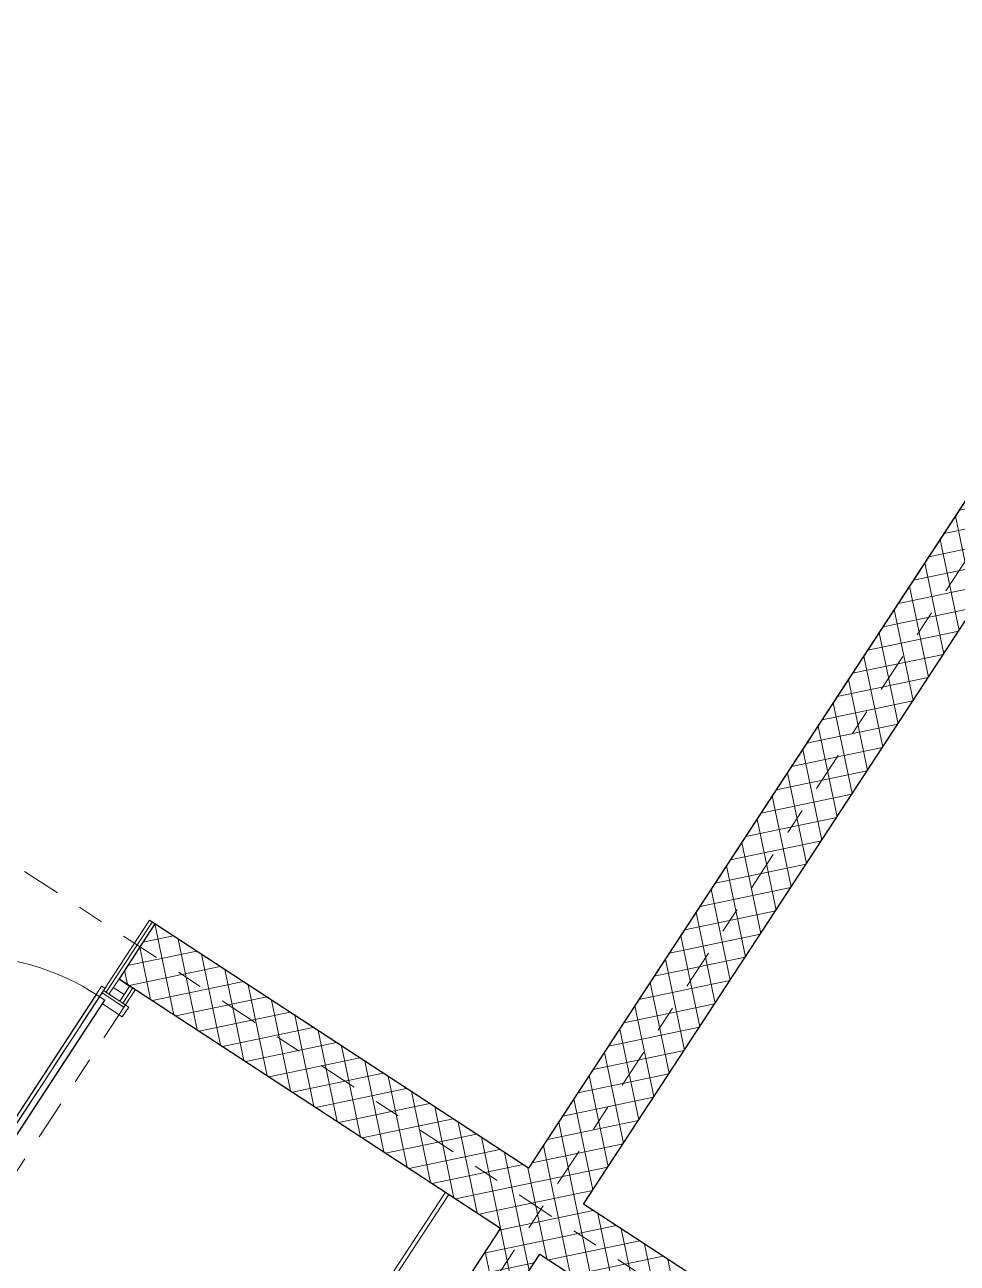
# Model space of a CAD drawing. Header units: metres. Extents: x 2696278.3 to 2696314, y 1245153.2 to 1245192.4.
# Drawn here: x 2696299.127 to 2696302.676, y 1245180.165 to 1245184.881 of the extents above; entities that cross this region are included whole.
import ezdxf

# ---------------------------------------------------------------- set-up
doc = ezdxf.new("R2010")
doc.units = ezdxf.units.M
doc.set_wipeout_variables(frame=1)
doc.linetypes.add('000_hbf_Strichpunkt 3_1_1mm Achsen', pattern=[0.25, 0.15, -0.05, 0, -0.05])
doc.linetypes.add('Wipeout_Contour', pattern=[10000, 0, -10000])
for name, color, linetype in [('010 Türen', 7, 'Continuous'), ('0_C22_Innenwandkonstruktion.3D', 7, 'Continuous'), ('0_C22_Innenwandkonstruktion.3D Bauteilschraffuren', 7, 'Continuous'), ('0_C22_Innenwandkonstruktion.3D Schichttrennlinien', 7, 'Continuous'), ('0_G20_Bodenbelag.3D', 7, 'Continuous'), ('1_M01_Achsen.V', 7, 'Continuous'), ('1_R01_Raumstempel.V Kontur', 7, 'Continuous')]:
    doc.layers.add(name, color=color, linetype=linetype)
pattern_1 = [(101.8, (2696295.28941, 1245171.756836), (0.07341505, 0.0153372), []), (191.8, (2696295.28941, 1245171.756836), (-0.0153372, 0.07341505), [])]

msp = doc.modelspace()

# ---------------------------------------------------------------- linework, layer by layer
at = {"layer": '010 Türen', "color": 7, "linetype": 'Continuous', "lineweight": 13}
msp.add_line((2696298.9142, 1245180.4484), (2696299.3983, 1245181.1881), dxfattribs=at)
msp.add_arc((2696298.9142, 1245180.4484), 0.884, 56.8, 86.8, dxfattribs=at)
at = {"layer": '0_G20_Bodenbelag.3D', "color": 255, "linetype": 'Wipeout_Contour', "lineweight": 18, "flags": 128}
for points in [[(2696297.1164, 1245188.9053), (2696295.304, 1245186.1356), (2696298.8561, 1245183.8112), (2696297.416, 1245181.6105), (2696296.8848, 1245180.7988), (2696296.841, 1245180.7319), (2696294.9859, 1245181.9459), (2696292.9709, 1245178.8666), (2696295.0812, 1245177.4856), (2696295.0374, 1245177.4187), (2696294.5063, 1245176.607), (2696293.6357, 1245175.2765), (2696294.0959, 1245174.9754), (2696294.4518, 1245175.5193), (2696295.9998, 1245174.5063), (2696296.9402, 1245175.9434), (2696296.2708, 1245176.3814), (2696299.6014, 1245181.4711), (2696301.0448, 1245180.5265), (2696303.7059, 1245184.5932), (2696300.6685, 1245186.5809)], [(2696306.9568, 1245182.4659), (2696310.5046, 1245180.1441), (2696308.6868, 1245177.3662), (2696305.1389, 1245179.6879), (2696303.6878, 1245177.4705), (2696303.1731, 1245176.6839), (2696303.1293, 1245176.617), (2696304.9869, 1245175.4014), (2696302.9719, 1245172.3221), (2696300.9428, 1245173.6499), (2696300.8825, 1245173.5579), (2696300.3678, 1245172.7713), (2696299.4972, 1245171.4409), (2696298.9491, 1245171.7995), (2696299.305, 1245172.3434), (2696297.757, 1245173.3564), (2696298.6974, 1245174.7935), (2696299.3668, 1245174.3555), (2696302.6974, 1245179.4451), (2696301.254, 1245180.3896), (2696303.9151, 1245184.4563)], [(2696299.5482, 1245181.2071), (2696299.5043, 1245181.1402), (2696299.4207, 1245181.1949), (2696298.906, 1245180.4084), (2696298.9896, 1245180.3536), (2696297.8178, 1245178.5629), (2696298.9977, 1245177.7909), (2696300.728, 1245180.4351)]]:
    msp.add_lwpolyline(points, close=True, dxfattribs=at)
at = {"layer": '1_R01_Raumstempel.V Kontur', "color": 21, "linetype": 'Continuous', "lineweight": 0, "true_color": 0xffa8a8, "flags": 128}
for points in [[(2696300.6685, 1245186.5809), (2696297.1165, 1245188.9053), (2696295.304, 1245186.1356), (2696298.8561, 1245183.8112), (2696297.3941, 1245181.577), (2696297.3115, 1245181.4509), (2696298.9055, 1245180.4077), (2696299.6014, 1245181.4711), (2696301.0448, 1245180.5265), (2696303.706, 1245184.5933)], [(2696301.254, 1245180.3896), (2696302.6974, 1245179.4451), (2696302.0016, 1245178.3818), (2696303.5998, 1245177.336), (2696303.6824, 1245177.4621), (2696305.1389, 1245179.6879), (2696308.6867, 1245177.3662), (2696310.5047, 1245180.1443), (2696306.9568, 1245182.466), (2696303.9152, 1245184.4564)], [(2696298.906, 1245180.4084), (2696298.9896, 1245180.3536), (2696297.8178, 1245178.5629), (2696299.0102, 1245177.7826), (2696299.4506, 1245178.4556), (2696300.7405, 1245180.4269), (2696299.5482, 1245181.2071), (2696299.5044, 1245181.1402), (2696299.4207, 1245181.1949)]]:
    msp.add_lwpolyline(points, close=True, dxfattribs=at)

# ---------------------------------------------------------------- next in the draw order: wipeouts: each hides what was drawn before it
at = {"color": 254, "linetype": 'Wipeout_Contour', "lineweight": 0, "ltscale": 51.720077}
msp.add_wipeout([(2696301.254, 1245180.3896), (2696303.9151, 1245184.4563), (2696303.7059, 1245184.5932), (2696301.0448, 1245180.5265)], dxfattribs=at).dxf.layer = '0_C22_Innenwandkonstruktion.3D Bauteilschraffuren'
at = {"color": 254, "linetype": 'Wipeout_Contour', "lineweight": 0, "ltscale": 42.059186}
msp.add_wipeout([(2696299.4854, 1245181.2482), (2696299.6223, 1245181.4574), (2696299.6118, 1245181.4642), (2696299.4749, 1245181.255)], dxfattribs=at).dxf.layer = '0_C22_Innenwandkonstruktion.3D Bauteilschraffuren'
at = {"color": 254, "linetype": 'Wipeout_Contour', "lineweight": 0, "ltscale": 41.377611}
msp.add_wipeout([(2696299.5377, 1245181.214), (2696299.4994, 1245181.1554), (2696299.5098, 1245181.1486), (2696299.5482, 1245181.2071)], dxfattribs=at).dxf.layer = '0_C22_Innenwandkonstruktion.3D Bauteilschraffuren'
at = {"color": 254, "linetype": 'Wipeout_Contour', "lineweight": 0, "ltscale": 34.648928}
msp.add_wipeout([(2696299.3438, 1245177.5345), (2696301.0878, 1245180.1996), (2696300.9372, 1245180.2982), (2696299.1932, 1245177.6331)], dxfattribs=at).dxf.layer = '0_C22_Innenwandkonstruktion.3D Bauteilschraffuren'

# ---------------------------------------------------------------- next in the draw order: hatches: boundary and pattern name
at = {"layer": '0_C22_Innenwandkonstruktion.3D Bauteilschraffuren', "linetype": 'Continuous', "lineweight": 0, "true_color": 0x000000}
h = msp.add_hatch(dxfattribs=at)
h.set_pattern_fill('BETON_0001', color=18, angle=-33.2, style=0, pattern_type=2)
h.set_pattern_definition(pattern_1)
h.paths.add_polyline_path([(2696301.254, 1245180.3896), (2696303.9151, 1245184.4563), (2696303.7059, 1245184.5932), (2696301.0448, 1245180.5265)])
h = msp.add_hatch(dxfattribs=at)
h.set_pattern_fill('BETON_0001', color=18, angle=-33.2, style=0, pattern_type=2)
h.set_pattern_definition(pattern_1)
h.paths.add_polyline_path([(2696299.3438, 1245177.5345), (2696301.0878, 1245180.1996), (2696300.9372, 1245180.2982), (2696299.1932, 1245177.6331)])

# ---------------------------------------------------------------- next in the draw order: linework, layer by layer
at = {"layer": '0_C22_Innenwandkonstruktion.3D', "color": 7, "linetype": 'Continuous', "lineweight": 25, "flags": 128}
for points in [[(2696303.7059, 1245184.5932), (2696301.0448, 1245180.5265)], [(2696301.254, 1245180.3896), (2696303.9151, 1245184.4563)], [(2696300.9372, 1245180.2982), (2696299.1932, 1245177.6331)], [(2696299.3438, 1245177.5345), (2696301.0878, 1245180.1996)]]:
    msp.add_lwpolyline(points, dxfattribs=at)
at = {"layer": '0_C22_Innenwandkonstruktion.3D', "color": 7, "linetype": 'Continuous', "lineweight": 13, "flags": 128}
for points in [[(2696300.728, 1245180.4351), (2696299.4412, 1245178.4686)], [(2696300.728, 1245180.4351), (2696300.9372, 1245180.2982)], [(2696299.6504, 1245178.3317), (2696300.9372, 1245180.2982)], [(2696301.0878, 1245180.1996), (2696299.801, 1245178.2332)], [(2696301.297, 1245180.0627), (2696301.0878, 1245180.1996)]]:
    msp.add_lwpolyline(points, dxfattribs=at)

# ---------------------------------------------------------------- next in the draw order: wipeouts: each hides what was drawn before it
at = {"color": 254, "linetype": 'Wipeout_Contour', "lineweight": 0, "ltscale": 42.067291}
msp.add_wipeout([(2696299.4749, 1245181.255), (2696299.6118, 1245181.4642), (2696299.6014, 1245181.4711), (2696299.4645, 1245181.2619)], dxfattribs=at).dxf.layer = '0_C22_Innenwandkonstruktion.3D Bauteilschraffuren'
at = {"color": 254, "linetype": 'Wipeout_Contour', "lineweight": 0, "ltscale": 41.385466}
msp.add_wipeout([(2696299.5377, 1245181.214), (2696299.5272, 1245181.2208), (2696299.4889, 1245181.1622), (2696299.4994, 1245181.1554)], dxfattribs=at).dxf.layer = '0_C22_Innenwandkonstruktion.3D Bauteilschraffuren'

# ---------------------------------------------------------------- next in the draw order: linework, layer by layer
at = {"layer": '0_C22_Innenwandkonstruktion.3D', "color": 7, "linetype": 'Continuous', "lineweight": 13, "flags": 128}
for points in [[(2696299.6014, 1245181.4711), (2696299.4645, 1245181.2619)], [(2696299.6223, 1245181.4574), (2696299.6014, 1245181.4711)], [(2696299.4854, 1245181.2482), (2696299.6223, 1245181.4574)]]:
    msp.add_lwpolyline(points, dxfattribs=at)
at = {"layer": '0_C22_Innenwandkonstruktion.3D Schichttrennlinien', "color": 7, "linetype": 'Continuous', "lineweight": 5}
msp.add_line((2696299.4749, 1245181.255), (2696299.6118, 1245181.4642), dxfattribs=at)

# ---------------------------------------------------------------- next in the draw order: wipeouts: each hides what was drawn before it
at = {"color": 254, "linetype": 'Wipeout_Contour', "lineweight": 0, "ltscale": 41.433836}
msp.add_wipeout([(2696299.4749, 1245181.255), (2696299.4645, 1245181.2619), (2696299.4261, 1245181.2033), (2696299.4366, 1245181.1965)], dxfattribs=at).dxf.layer = '0_C22_Innenwandkonstruktion.3D Bauteilschraffuren'

# ---------------------------------------------------------------- next in the draw order: wipeouts: each hides what was drawn before it
at = {"color": 254, "linetype": 'Wipeout_Contour', "lineweight": 0, "ltscale": 41.425628}
msp.add_wipeout([(2696299.4854, 1245181.2482), (2696299.4749, 1245181.255), (2696299.4366, 1245181.1965), (2696299.4471, 1245181.1896)], dxfattribs=at).dxf.layer = '0_C22_Innenwandkonstruktion.3D Bauteilschraffuren'

# ---------------------------------------------------------------- next in the draw order: linework, layer by layer
at = {"layer": '010 Türen', "color": 7, "linetype": 'Continuous', "lineweight": 13}
msp.add_line((2696299.3983, 1245181.1881), (2696299.4191, 1245181.2199), dxfattribs=at)

# ---------------------------------------------------------------- next in the draw order: wipeouts: each hides what was drawn before it
at = {"color": 254, "linetype": 'Wipeout_Contour', "lineweight": 0, "ltscale": 41.406046}
msp.add_wipeout([(2696299.5272, 1245181.2208), (2696299.4854, 1245181.2482), (2696299.4471, 1245181.1896), (2696299.4889, 1245181.1622)], dxfattribs=at).dxf.layer = '0_C22_Innenwandkonstruktion.3D Bauteilschraffuren'

# ---------------------------------------------------------------- next in the draw order: hatches: boundary and pattern name
at = {"layer": '0_C22_Innenwandkonstruktion.3D Bauteilschraffuren', "linetype": 'Continuous', "lineweight": 0, "true_color": 0x000000}
h = msp.add_hatch(dxfattribs=at)
h.set_pattern_fill('DÄMMSTOFF__ALLGEMEIN_VER_31', color=18, angle=-33.2, style=0, pattern_type=2)
h.set_pattern_definition([(146.80002, (2696295.289407, 1245171.756836), (0.02053361, 0.03137867), [])])
h.paths.add_polyline_path([(2696299.5272, 1245181.2208), (2696299.4854, 1245181.2482), (2696299.4471, 1245181.1896), (2696299.4889, 1245181.1622)])
at = {"layer": '0_C22_Innenwandkonstruktion.3D Bauteilschraffuren', "linetype": 'Continuous', "lineweight": 0, "true_color": 0xffffff}
h = msp.add_hatch(dxfattribs=at)
h.set_pattern_fill('DÄMMSTOFF__ALLGEMEIN_VER_31', angle=-33.2, style=0, pattern_type=2)
h.set_pattern_definition([(56.8, (2696295.289407, 1245171.756836), (-0.03137866, 0.02053362), [])])
h.paths.add_polyline_path([(2696298.9477, 1245180.4265), (2696299.4317, 1245181.1662), (2696299.3983, 1245181.1881), (2696298.9142, 1245180.4484)])

# ---------------------------------------------------------------- next in the draw order: linework, layer by layer
at = {"layer": '010 Türen', "color": 7, "linetype": '000_hbf_Strichpunkt 3_1_1mm Achsen', "lineweight": 13}
for p, q in [((2696299.4261, 1245181.2033), (2696298.9114, 1245180.4168)), ((2696299.5098, 1245181.1486), (2696298.9951, 1245180.362))]:
    msp.add_line(p, q, dxfattribs=at)
at = {"layer": '010 Türen', "color": 7, "linetype": 'Continuous', "lineweight": 13}
for p, q in [((2696299.4317, 1245181.1662), (2696299.3983, 1245181.1881)), ((2696299.3983, 1245181.1881), (2696299.4317, 1245181.1662)), ((2696299.4191, 1245181.2199), (2696299.4316, 1245181.2117)), ((2696299.4316, 1245181.2117), (2696299.4261, 1245181.2033)), ((2696299.4261, 1245181.2033), (2696299.5224, 1245181.1403)), ((2696299.4261, 1245181.2033), (2696299.4366, 1245181.1965)), ((2696299.4261, 1245181.2033), (2696299.4366, 1245181.1965)), ((2696299.4366, 1245181.1965), (2696299.4471, 1245181.1896)), ((2696299.4366, 1245181.1965), (2696299.4471, 1245181.1896)), ((2696299.4471, 1245181.1896), (2696299.4889, 1245181.1622)), ((2696299.4471, 1245181.1896), (2696299.4889, 1245181.1622)), ((2696299.4317, 1245181.1662), (2696298.9477, 1245180.4265)), ((2696299.4224, 1245181.152), (2696299.4317, 1245181.1662)), ((2696299.4977, 1245181.1027), (2696299.4224, 1245181.152)), ((2696299.4889, 1245181.1622), (2696299.4994, 1245181.1554)), ((2696299.4889, 1245181.1622), (2696299.4994, 1245181.1554)), ((2696299.5224, 1245181.1403), (2696299.4977, 1245181.1027)), ((2696299.4994, 1245181.1554), (2696299.5098, 1245181.1486)), ((2696299.4994, 1245181.1554), (2696299.5098, 1245181.1486))]:
    msp.add_line(p, q, dxfattribs=at)
at = {"layer": '0_C22_Innenwandkonstruktion.3D', "color": 7, "linetype": 'Continuous', "lineweight": 13}
for p, q in [((2696299.4261, 1245181.2033), (2696299.4366, 1245181.1965)), ((2696299.4366, 1245181.1965), (2696299.4471, 1245181.1896)), ((2696299.4471, 1245181.1896), (2696299.4889, 1245181.1622)), ((2696299.4889, 1245181.1622), (2696299.4994, 1245181.1554)), ((2696299.4994, 1245181.1554), (2696299.5098, 1245181.1486))]:
    msp.add_line(p, q, dxfattribs=at)
at = {"layer": '0_C22_Innenwandkonstruktion.3D', "color": 7, "linetype": 'Continuous', "lineweight": 13, "flags": 128}
for points in [[(2696299.4645, 1245181.2619), (2696299.4261, 1245181.2033)], [(2696299.5482, 1245181.2071), (2696299.4854, 1245181.2482)], [(2696299.5098, 1245181.1486), (2696299.5482, 1245181.2071)]]:
    msp.add_lwpolyline(points, dxfattribs=at)
at = {"layer": '0_C22_Innenwandkonstruktion.3D Schichttrennlinien', "color": 7, "linetype": 'Continuous', "lineweight": 5}
for p, q in [((2696299.4749, 1245181.255), (2696299.4366, 1245181.1965)), ((2696299.4854, 1245181.2482), (2696299.4471, 1245181.1896)), ((2696299.4889, 1245181.1622), (2696299.5272, 1245181.2208)), ((2696299.4994, 1245181.1554), (2696299.5377, 1245181.214))]:
    msp.add_line(p, q, dxfattribs=at)

# ---------------------------------------------------------------- next in the draw order: wipeouts: each hides what was drawn before it
at = {"color": 254, "linetype": 'Wipeout_Contour', "lineweight": 0, "ltscale": 42.14306}
msp.add_wipeout([(2696302.6765, 1245179.4588), (2696299.6223, 1245181.4574), (2696299.4854, 1245181.2482), (2696302.5396, 1245179.2496)], dxfattribs=at).dxf.layer = '0_C22_Innenwandkonstruktion.3D Bauteilschraffuren'

# ---------------------------------------------------------------- next in the draw order: hatches: boundary and pattern name
at = {"layer": '0_C22_Innenwandkonstruktion.3D Bauteilschraffuren', "linetype": 'Continuous', "lineweight": 0, "true_color": 0x000000}
h = msp.add_hatch(dxfattribs=at)
h.set_pattern_fill('BETON_0001', color=18, angle=-33.2, style=0, pattern_type=2)
h.set_pattern_definition([(191.8, (2696295.28941, 1245171.756836), (-0.0153372, 0.07341505), []), (281.8, (2696295.28941, 1245171.756836), (0.07341505, 0.0153372), [])])
h.paths.add_polyline_path([(2696302.6765, 1245179.4588), (2696299.6223, 1245181.4574), (2696299.4854, 1245181.2482), (2696302.5396, 1245179.2496)])

# ---------------------------------------------------------------- next in the draw order: linework, layer by layer
at = {"layer": '0_C22_Innenwandkonstruktion.3D', "color": 7, "linetype": 'Continuous', "lineweight": 25, "flags": 128}
for points in [[(2696299.6223, 1245181.4574), (2696299.4854, 1245181.2482)], [(2696301.0448, 1245180.5265), (2696299.6223, 1245181.4574)], [(2696299.4854, 1245181.2482), (2696300.9372, 1245180.2982)], [(2696302.6765, 1245179.4588), (2696301.254, 1245180.3896)], [(2696301.0878, 1245180.1996), (2696302.5396, 1245179.2496)]]:
    msp.add_lwpolyline(points, dxfattribs=at)
at = {"layer": '1_M01_Achsen.V', "color": 62, "linetype": '000_hbf_Strichpunkt 3_1_1mm Achsen', "lineweight": 13, "true_color": 0x8cbb26}
msp.add_line((2696305.1795, 1245186.6167), (2696287.1099, 1245159.0035), dxfattribs=at)
msp.add_line((2696305.1795, 1245186.6167), (2696287.1099, 1245159.0035), dxfattribs=at)
at = {"layer": '1_M01_Achsen.V', "color": 7, "linetype": '000_hbf_Strichpunkt 3_1_1mm Achsen', "lineweight": 13}
msp.add_line((2696309.0412, 1245175.1684), (2696293.1426, 1245185.5721), dxfattribs=at)
msp.add_line((2696309.0412, 1245175.1684), (2696293.1426, 1245185.5721), dxfattribs=at)

doc.saveas('drawing.dxf')
